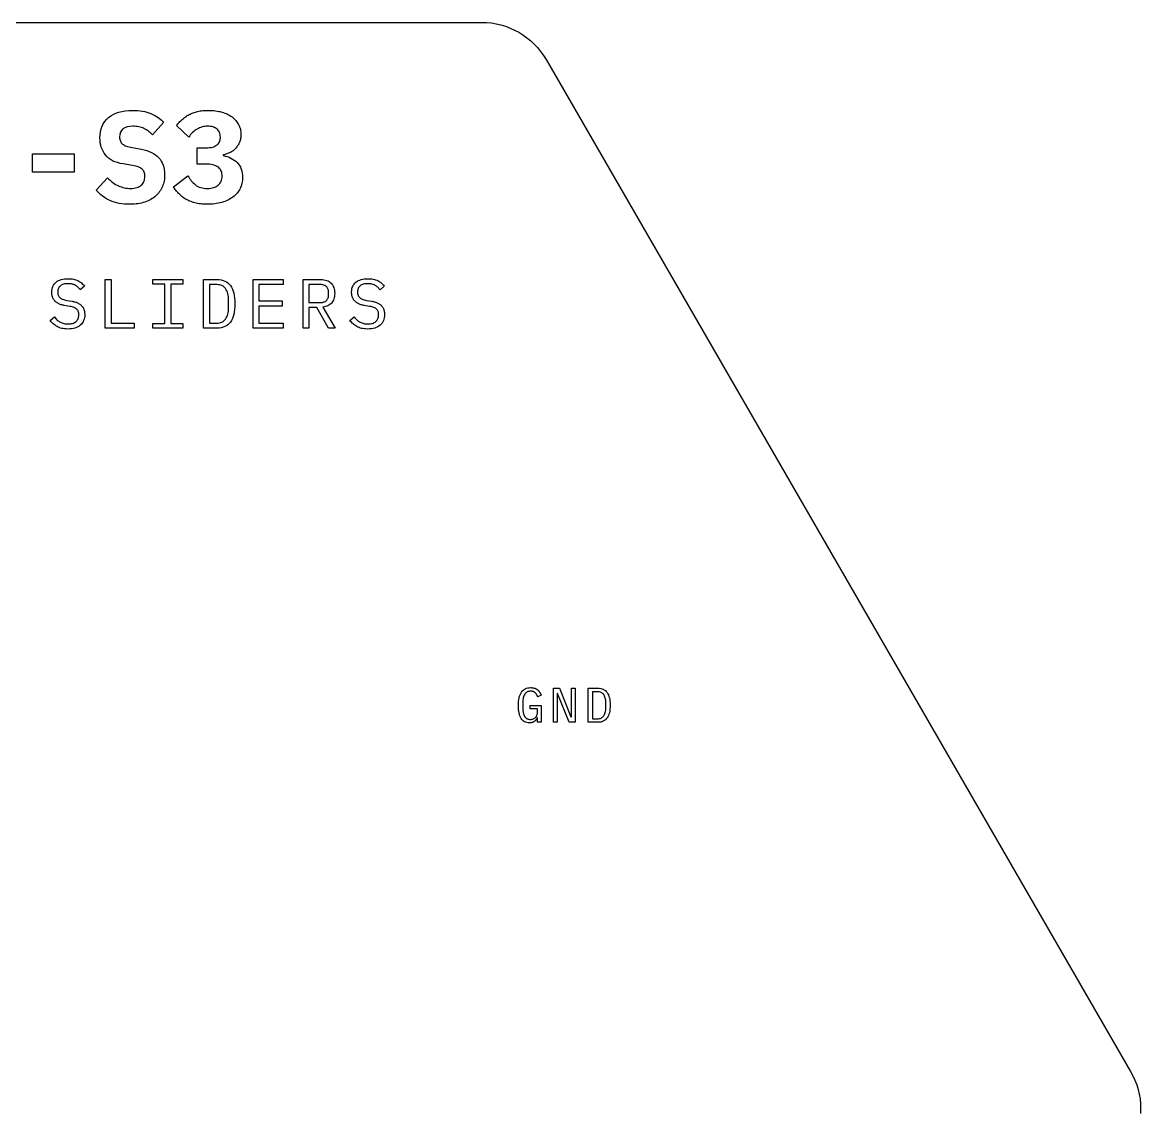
# Model space of a CAD drawing. Header units: metres. Extents: x 0 to 107, y 0 to 94.
# Drawn here: x 58.9 to 107.01, y 46.77 to 93.53 of the extents above; entities that cross this region are included whole.
import ezdxf

# ---------------------------------------------------------------- set-up
doc = ezdxf.new("R2010")
doc.units = ezdxf.units.M
doc.layers.add('ENGRAVE', color=7, linetype='Continuous')
doc.layers.add('OUTLINE', color=7, linetype='Continuous')

msp = doc.modelspace()

# ---------------------------------------------------------------- linework, layer by layer
at = {"layer": 'ENGRAVE'}
for points in [[(62.413, 85.999), (62.338, 86.052), (62.266, 86.11), (62.199, 86.17), (62.137, 86.235), (62.079, 86.303), (62.566, 86.841), (62.62, 86.784), (62.675, 86.731), (62.731, 86.681), (62.789, 86.636), (62.848, 86.595), (62.909, 86.557), (62.97, 86.523), (63.033, 86.493), (63.097, 86.467), (63.161, 86.444), (63.226, 86.425), (63.29, 86.409), (63.355, 86.397), (63.42, 86.388), (63.486, 86.383), (63.551, 86.381), (63.625, 86.383), (63.693, 86.39), (63.758, 86.4), (63.817, 86.415), (63.872, 86.434), (63.923, 86.457), (63.969, 86.484), (64.011, 86.516), (64.047, 86.551), (64.079, 86.59), (64.106, 86.633), (64.128, 86.68), (64.145, 86.73), (64.158, 86.784), (64.165, 86.841), (64.167, 86.902), (64.165, 86.952), (64.16, 86.999), (64.15, 87.043), (64.137, 87.084), (64.12, 87.122), (64.1, 87.156), (64.075, 87.188), (64.047, 87.216), (64.014, 87.241), (63.976, 87.265), (63.933, 87.287), (63.885, 87.307), (63.832, 87.325), (63.773, 87.341), (63.71, 87.355), (63.641, 87.367), (63.232, 87.434), (63.105, 87.46), (62.987, 87.492), (62.878, 87.531), (62.779, 87.576), (62.688, 87.628), (62.606, 87.687), (62.534, 87.752), (62.471, 87.823), (62.415, 87.9), (62.368, 87.981), (62.327, 88.067), (62.294, 88.156), (62.268, 88.249), (62.25, 88.347), (62.239, 88.448), (62.235, 88.554), (62.241, 88.692), (62.258, 88.821), (62.287, 88.943), (62.328, 89.056), (62.38, 89.162), (62.443, 89.259), (62.518, 89.349), (62.605, 89.431), (62.702, 89.503), (62.808, 89.567), (62.924, 89.62), (63.049, 89.664), (63.183, 89.698), (63.326, 89.722), (63.479, 89.737), (63.641, 89.741), (63.753, 89.739), (63.86, 89.733), (63.965, 89.722), (64.065, 89.706), (64.162, 89.687), (64.255, 89.663), (64.345, 89.634), (64.431, 89.601), (64.513, 89.565), (64.591, 89.525), (64.664, 89.482), (64.734, 89.436), (64.8, 89.387), (64.862, 89.335), (64.92, 89.279), (64.974, 89.221), (64.498, 88.689), (64.458, 88.731), (64.416, 88.771), (64.372, 88.808), (64.327, 88.843), (64.28, 88.876), (64.231, 88.906), (64.18, 88.934), (64.128, 88.96), (64.074, 88.983), (64.018, 89.003), (63.961, 89.02), (63.901, 89.034), (63.84, 89.044), (63.777, 89.052), (63.713, 89.057), (63.647, 89.058), (63.514, 89.051), (63.399, 89.029), (63.302, 88.993), (63.222, 88.942), (63.16, 88.877), (63.116, 88.797), (63.09, 88.702), (63.081, 88.593), (63.083, 88.545), (63.089, 88.499), (63.099, 88.456), (63.112, 88.417), (63.13, 88.381), (63.152, 88.348), (63.177, 88.318), (63.207, 88.291), (63.241, 88.267), (63.28, 88.244), (63.324, 88.222), (63.373, 88.203), (63.427, 88.185), (63.486, 88.168), (63.55, 88.153), (63.619, 88.14), (64.027, 88.067), (64.143, 88.043), (64.252, 88.013), (64.354, 87.977), (64.449, 87.935), (64.537, 87.888), (64.619, 87.834), (64.693, 87.774), (64.761, 87.709), (64.821, 87.637), (64.874, 87.559), (64.918, 87.476), (64.954, 87.387), (64.982, 87.291), (65.002, 87.19), (65.015, 87.083), (65.019, 86.969), (65.017, 86.901), (65.013, 86.835), (65.005, 86.769), (64.995, 86.705), (64.981, 86.643), (64.965, 86.581), (64.946, 86.521), (64.923, 86.463), (64.898, 86.405), (64.87, 86.35), (64.839, 86.297), (64.804, 86.246), (64.767, 86.196), (64.727, 86.149), (64.684, 86.103), (64.638, 86.059), (64.589, 86.018), (64.537, 85.979), (64.483, 85.942), (64.426, 85.907), (64.366, 85.875), (64.303, 85.846), (64.238, 85.818), (64.17, 85.793), (64.099, 85.771), (64.026, 85.752), (63.949, 85.735), (63.87, 85.722), (63.788, 85.712), (63.702, 85.704), (63.614, 85.7), (63.523, 85.698), (63.402, 85.701), (63.285, 85.708), (63.172, 85.721), (63.063, 85.739), (62.958, 85.762), (62.857, 85.79), (62.76, 85.823), (62.667, 85.861), (62.578, 85.903), (62.493, 85.949), (62.413, 85.999)], [(67.332, 88.317), (67.357, 88.352), (67.378, 88.389), (67.394, 88.428), (67.406, 88.468), (67.413, 88.51), (67.415, 88.554), (67.415, 88.593), (67.413, 88.645), (67.406, 88.694), (67.395, 88.741), (67.38, 88.784), (67.36, 88.825), (67.335, 88.864), (67.306, 88.899), (67.273, 88.932), (67.235, 88.962), (67.194, 88.987), (67.149, 89.009), (67.1, 89.027), (67.047, 89.04), (66.991, 89.05), (66.93, 89.056), (66.867, 89.058), (66.807, 89.056), (66.748, 89.051), (66.69, 89.041), (66.633, 89.028), (66.578, 89.011), (66.523, 88.99), (66.469, 88.966), (66.416, 88.938), (66.364, 88.906), (66.315, 88.871), (66.267, 88.833), (66.222, 88.791), (66.178, 88.747), (66.137, 88.699), (66.098, 88.648), (66.06, 88.593), (65.528, 89.086), (65.557, 89.122), (65.586, 89.157), (65.615, 89.192), (65.646, 89.225), (65.677, 89.258), (65.709, 89.29), (65.741, 89.322), (65.775, 89.352), (65.809, 89.382), (65.844, 89.41), (65.879, 89.438), (65.916, 89.464), (65.953, 89.49), (65.992, 89.514), (66.031, 89.537), (66.071, 89.559), (66.113, 89.58), (66.155, 89.6), (66.199, 89.619), (66.244, 89.636), (66.291, 89.653), (66.339, 89.668), (66.388, 89.681), (66.438, 89.694), (66.49, 89.705), (66.544, 89.715), (66.599, 89.723), (66.656, 89.729), (66.714, 89.735), (66.775, 89.738), (66.837, 89.741), (66.9, 89.741), (66.979, 89.74), (67.056, 89.737), (67.131, 89.731), (67.204, 89.723), (67.275, 89.713), (67.344, 89.7), (67.412, 89.686), (67.477, 89.669), (67.54, 89.649), (67.601, 89.628), (67.66, 89.605), (67.716, 89.58), (67.769, 89.552), (67.821, 89.523), (67.87, 89.492), (67.917, 89.459), (67.961, 89.423), (68.002, 89.387), (68.042, 89.348), (68.078, 89.308), (68.112, 89.266), (68.144, 89.223), (68.173, 89.178), (68.199, 89.131), (68.223, 89.083), (68.243, 89.033), (68.261, 88.982), (68.275, 88.929), (68.286, 88.875), (68.294, 88.82), (68.299, 88.763), (68.3, 88.705), (68.299, 88.66), (68.296, 88.615), (68.291, 88.571), (68.285, 88.529), (68.276, 88.487), (68.266, 88.447), (68.253, 88.408), (68.239, 88.369), (68.223, 88.332), (68.205, 88.296), (68.186, 88.261), (68.166, 88.228), (68.145, 88.196), (68.123, 88.165), (68.099, 88.135), (68.073, 88.106), (68.047, 88.079), (68.019, 88.053), (67.991, 88.028), (67.961, 88.005), (67.931, 87.983), (67.899, 87.962), (67.866, 87.942), (67.833, 87.924), (67.798, 87.907), (67.763, 87.892), (67.727, 87.878), (67.69, 87.865), (67.653, 87.853), (67.616, 87.843), (67.577, 87.834), (67.539, 87.826), (67.539, 87.793), (67.626, 87.774), (67.71, 87.751), (67.79, 87.722), (67.867, 87.687), (67.94, 87.647), (68.008, 87.601), (68.074, 87.55), (68.135, 87.493), (68.191, 87.431), (68.239, 87.364), (68.28, 87.291), (68.313, 87.214), (68.339, 87.131), (68.358, 87.043), (68.369, 86.95), (68.373, 86.852), (68.371, 86.787), (68.366, 86.723), (68.358, 86.661), (68.346, 86.601), (68.33, 86.542), (68.312, 86.485), (68.289, 86.43), (68.264, 86.376), (68.235, 86.324), (68.204, 86.273), (68.169, 86.225), (68.132, 86.178), (68.092, 86.134), (68.05, 86.091), (68.004, 86.051), (67.956, 86.012), (67.905, 85.975), (67.851, 85.941), (67.795, 85.908), (67.736, 85.878), (67.674, 85.85), (67.61, 85.824), (67.544, 85.801), (67.474, 85.779), (67.402, 85.76), (67.329, 85.744), (67.253, 85.73), (67.175, 85.718), (67.096, 85.71), (67.014, 85.703), (66.93, 85.699), (66.844, 85.698), (66.771, 85.699), (66.7, 85.702), (66.631, 85.707), (66.565, 85.714), (66.501, 85.722), (66.438, 85.733), (66.378, 85.745), (66.321, 85.76), (66.265, 85.776), (66.21, 85.793), (66.158, 85.812), (66.107, 85.832), (66.058, 85.853), (66.01, 85.876), (65.964, 85.9), (65.92, 85.925), (65.878, 85.951), (65.836, 85.979), (65.797, 86.007), (65.758, 86.037), (65.722, 86.068), (65.687, 86.099), (65.653, 86.132), (65.621, 86.166), (65.59, 86.2), (65.559, 86.235), (65.53, 86.27), (65.502, 86.305), (65.475, 86.341), (65.449, 86.376), (65.424, 86.412), (65.399, 86.449), (66.021, 86.93), (66.054, 86.871), (66.089, 86.815), (66.127, 86.762), (66.166, 86.711), (66.207, 86.663), (66.25, 86.618), (66.296, 86.575), (66.343, 86.535), (66.393, 86.499), (66.448, 86.468), (66.506, 86.442), (66.569, 86.42), (66.636, 86.403), (66.707, 86.391), (66.782, 86.384), (66.861, 86.381), (66.934, 86.384), (67.003, 86.39), (67.068, 86.401), (67.128, 86.416), (67.184, 86.436), (67.236, 86.46), (67.283, 86.489), (67.326, 86.521), (67.364, 86.558), (67.397, 86.598), (67.425, 86.641), (67.448, 86.688), (67.465, 86.738), (67.478, 86.791), (67.486, 86.848), (67.488, 86.908), (67.488, 86.947), (67.485, 87.005), (67.477, 87.06), (67.462, 87.111), (67.442, 87.158), (67.416, 87.201), (67.384, 87.24), (67.347, 87.276), (67.303, 87.308), (67.255, 87.336), (67.202, 87.361), (67.144, 87.382), (67.082, 87.398), (67.015, 87.412), (66.944, 87.421), (66.868, 87.427), (66.788, 87.429), (66.424, 87.429), (66.424, 88.129), (66.794, 88.129), (66.872, 88.13), (66.945, 88.136), (67.013, 88.146), (67.074, 88.159), (67.131, 88.177), (67.182, 88.198), (67.227, 88.223), (67.267, 88.252), (67.302, 88.283), (67.332, 88.317)], [(61.121, 87.871), (61.121, 87.076), (59.329, 87.076), (59.329, 87.871), (61.121, 87.871)], [(60.261, 80.519), (60.223, 80.551), (60.187, 80.585), (60.152, 80.621), (60.12, 80.659), (60.09, 80.698), (60.273, 80.848), (60.304, 80.811), (60.335, 80.777), (60.367, 80.745), (60.399, 80.715), (60.432, 80.688), (60.465, 80.663), (60.499, 80.64), (60.532, 80.62), (60.567, 80.603), (60.604, 80.588), (60.642, 80.575), (60.682, 80.564), (60.724, 80.556), (60.767, 80.55), (60.812, 80.547), (60.858, 80.545), (60.913, 80.547), (60.965, 80.552), (61.014, 80.56), (61.059, 80.572), (61.101, 80.586), (61.139, 80.604), (61.174, 80.626), (61.206, 80.65), (61.234, 80.678), (61.258, 80.708), (61.279, 80.741), (61.296, 80.776), (61.309, 80.814), (61.318, 80.855), (61.324, 80.898), (61.326, 80.944), (61.325, 80.982), (61.321, 81.017), (61.314, 81.05), (61.304, 81.08), (61.292, 81.109), (61.277, 81.136), (61.259, 81.16), (61.239, 81.183), (61.215, 81.203), (61.187, 81.223), (61.156, 81.24), (61.12, 81.256), (61.08, 81.27), (61.036, 81.283), (60.988, 81.295), (60.936, 81.304), (60.702, 81.343), (60.664, 81.351), (60.629, 81.359), (60.594, 81.367), (60.561, 81.377), (60.53, 81.388), (60.5, 81.399), (60.472, 81.411), (60.445, 81.424), (60.42, 81.438), (60.396, 81.453), (60.374, 81.468), (60.352, 81.484), (60.332, 81.501), (60.313, 81.518), (60.295, 81.536), (60.279, 81.555), (60.264, 81.574), (60.25, 81.594), (60.237, 81.614), (60.225, 81.635), (60.214, 81.656), (60.205, 81.678), (60.196, 81.7), (60.189, 81.723), (60.183, 81.746), (60.177, 81.769), (60.173, 81.793), (60.169, 81.816), (60.166, 81.84), (60.164, 81.864), (60.162, 81.889), (60.162, 81.913), (60.165, 81.983), (60.174, 82.049), (60.189, 82.11), (60.209, 82.166), (60.236, 82.218), (60.268, 82.266), (60.307, 82.309), (60.351, 82.348), (60.4, 82.383), (60.454, 82.413), (60.511, 82.438), (60.573, 82.459), (60.639, 82.475), (60.709, 82.486), (60.783, 82.493), (60.861, 82.495), (60.923, 82.494), (60.982, 82.49), (61.039, 82.484), (61.093, 82.474), (61.145, 82.463), (61.194, 82.448), (61.241, 82.431), (61.285, 82.411), (61.328, 82.389), (61.367, 82.365), (61.405, 82.339), (61.441, 82.31), (61.475, 82.279), (61.506, 82.247), (61.536, 82.212), (61.563, 82.174), (61.386, 82.021), (61.364, 82.049), (61.34, 82.076), (61.316, 82.101), (61.29, 82.125), (61.263, 82.147), (61.235, 82.169), (61.206, 82.189), (61.176, 82.207), (61.144, 82.224), (61.11, 82.239), (61.074, 82.251), (61.035, 82.261), (60.994, 82.269), (60.951, 82.275), (60.906, 82.278), (60.858, 82.279), (60.806, 82.278), (60.758, 82.274), (60.712, 82.267), (60.67, 82.257), (60.63, 82.244), (60.594, 82.229), (60.561, 82.21), (60.531, 82.189), (60.504, 82.165), (60.481, 82.139), (60.461, 82.109), (60.445, 82.077), (60.433, 82.042), (60.424, 82.004), (60.419, 81.963), (60.417, 81.919), (60.418, 81.885), (60.422, 81.852), (60.429, 81.821), (60.438, 81.791), (60.45, 81.764), (60.465, 81.737), (60.482, 81.713), (60.502, 81.69), (60.526, 81.669), (60.554, 81.649), (60.586, 81.63), (60.622, 81.614), (60.663, 81.599), (60.707, 81.585), (60.757, 81.573), (60.81, 81.562), (61.035, 81.523), (61.072, 81.516), (61.108, 81.508), (61.143, 81.499), (61.176, 81.49), (61.207, 81.479), (61.237, 81.468), (61.266, 81.455), (61.293, 81.442), (61.319, 81.429), (61.343, 81.414), (61.366, 81.399), (61.388, 81.383), (61.408, 81.367), (61.428, 81.35), (61.446, 81.332), (61.462, 81.313), (61.478, 81.294), (61.492, 81.275), (61.506, 81.255), (61.518, 81.234), (61.528, 81.213), (61.538, 81.191), (61.547, 81.168), (61.554, 81.145), (61.56, 81.122), (61.566, 81.098), (61.57, 81.074), (61.574, 81.05), (61.577, 81.026), (61.579, 81.001), (61.581, 80.976), (61.581, 80.95), (61.578, 80.88), (61.569, 80.813), (61.554, 80.75), (61.533, 80.691), (61.507, 80.636), (61.474, 80.585), (61.435, 80.538), (61.39, 80.494), (61.34, 80.456), (61.285, 80.422), (61.225, 80.394), (61.16, 80.371), (61.09, 80.353), (61.014, 80.34), (60.934, 80.332), (60.849, 80.329), (60.78, 80.331), (60.714, 80.336), (60.652, 80.344), (60.592, 80.355), (60.536, 80.37), (60.483, 80.388), (60.434, 80.409), (60.387, 80.433), (60.343, 80.46), (60.301, 80.488), (60.261, 80.519)], [(63.71, 80.365), (62.465, 80.365), (62.465, 82.459), (62.717, 82.459), (62.717, 80.584), (63.71, 80.584), (63.71, 80.365)], [(65.803, 80.365), (64.507, 80.365), (64.507, 80.566), (65.029, 80.566), (65.029, 82.258), (64.507, 82.258), (64.507, 82.459), (65.803, 82.459), (65.803, 82.258), (65.281, 82.258), (65.281, 80.566), (65.803, 80.566), (65.803, 80.365)], [(67.931, 82.047), (67.963, 81.962), (67.99, 81.868), (68.01, 81.766), (68.025, 81.656), (68.034, 81.538), (68.037, 81.412), (68.034, 81.287), (68.025, 81.169), (68.01, 81.059), (67.99, 80.957), (67.963, 80.863), (67.931, 80.777), (67.892, 80.699), (67.848, 80.629), (67.798, 80.567), (67.741, 80.514), (67.679, 80.468), (67.61, 80.431), (67.536, 80.402), (67.455, 80.382), (67.368, 80.369), (67.275, 80.365), (66.69, 80.365), (66.69, 82.459), (67.275, 82.459), (67.368, 82.455), (67.455, 82.443), (67.536, 82.422), (67.61, 82.393), (67.679, 82.356), (67.741, 82.311), (67.798, 82.257), (67.848, 82.195), (67.892, 82.125), (67.931, 82.047)], [(70.115, 80.365), (68.825, 80.365), (68.825, 82.459), (70.115, 82.459), (70.115, 82.24), (69.077, 82.24), (69.077, 81.535), (70.079, 81.535), (70.079, 81.316), (69.077, 81.316), (69.077, 80.584), (70.115, 80.584), (70.115, 80.365)], [(72.248, 82.213), (72.274, 82.163), (72.296, 82.11), (72.312, 82.052), (72.324, 81.991), (72.332, 81.926), (72.334, 81.856), (72.332, 81.794), (72.326, 81.735), (72.315, 81.679), (72.301, 81.627), (72.282, 81.577), (72.26, 81.531), (72.233, 81.488), (72.202, 81.448), (72.167, 81.412), (72.128, 81.38), (72.086, 81.352), (72.04, 81.328), (71.99, 81.308), (71.936, 81.291), (71.879, 81.279), (71.818, 81.271), (72.352, 80.365), (72.07, 80.365), (71.56, 81.259), (71.227, 81.259), (71.227, 80.365), (70.975, 80.365), (70.975, 82.459), (71.737, 82.459), (71.808, 82.457), (71.874, 82.449), (71.936, 82.437), (71.993, 82.42), (72.047, 82.397), (72.096, 82.37), (72.141, 82.338), (72.181, 82.3), (72.217, 82.259), (72.248, 82.213)], [(73.161, 80.519), (73.123, 80.551), (73.087, 80.585), (73.052, 80.621), (73.02, 80.659), (72.99, 80.698), (73.173, 80.848), (73.204, 80.811), (73.235, 80.777), (73.267, 80.745), (73.299, 80.715), (73.332, 80.688), (73.365, 80.663), (73.399, 80.64), (73.432, 80.62), (73.467, 80.603), (73.504, 80.588), (73.542, 80.575), (73.582, 80.564), (73.624, 80.556), (73.667, 80.55), (73.712, 80.547), (73.758, 80.545), (73.813, 80.547), (73.865, 80.552), (73.914, 80.56), (73.959, 80.572), (74.001, 80.586), (74.039, 80.604), (74.074, 80.626), (74.106, 80.65), (74.134, 80.678), (74.158, 80.708), (74.179, 80.741), (74.196, 80.776), (74.209, 80.814), (74.218, 80.855), (74.224, 80.898), (74.226, 80.944), (74.225, 80.982), (74.221, 81.017), (74.214, 81.05), (74.204, 81.08), (74.192, 81.109), (74.177, 81.136), (74.159, 81.16), (74.139, 81.183), (74.115, 81.203), (74.087, 81.223), (74.056, 81.24), (74.02, 81.256), (73.98, 81.27), (73.936, 81.283), (73.888, 81.295), (73.836, 81.304), (73.602, 81.343), (73.564, 81.351), (73.529, 81.359), (73.494, 81.367), (73.461, 81.377), (73.43, 81.388), (73.4, 81.399), (73.372, 81.411), (73.345, 81.424), (73.32, 81.438), (73.296, 81.453), (73.274, 81.468), (73.252, 81.484), (73.232, 81.501), (73.213, 81.518), (73.195, 81.536), (73.179, 81.555), (73.164, 81.574), (73.15, 81.594), (73.137, 81.614), (73.125, 81.635), (73.114, 81.656), (73.105, 81.678), (73.096, 81.7), (73.089, 81.723), (73.083, 81.746), (73.077, 81.769), (73.073, 81.793), (73.069, 81.816), (73.066, 81.84), (73.064, 81.864), (73.062, 81.889), (73.062, 81.913), (73.065, 81.983), (73.074, 82.049), (73.089, 82.11), (73.109, 82.166), (73.136, 82.218), (73.168, 82.266), (73.207, 82.309), (73.251, 82.348), (73.3, 82.383), (73.354, 82.413), (73.411, 82.438), (73.473, 82.459), (73.539, 82.475), (73.609, 82.486), (73.683, 82.493), (73.761, 82.495), (73.823, 82.494), (73.882, 82.49), (73.939, 82.484), (73.993, 82.474), (74.045, 82.463), (74.094, 82.448), (74.141, 82.431), (74.185, 82.411), (74.228, 82.389), (74.267, 82.365), (74.305, 82.339), (74.341, 82.31), (74.375, 82.279), (74.406, 82.247), (74.436, 82.212), (74.463, 82.174), (74.286, 82.021), (74.264, 82.049), (74.24, 82.076), (74.216, 82.101), (74.19, 82.125), (74.163, 82.147), (74.135, 82.169), (74.106, 82.189), (74.076, 82.207), (74.044, 82.224), (74.01, 82.239), (73.974, 82.251), (73.935, 82.261), (73.894, 82.269), (73.851, 82.275), (73.806, 82.278), (73.758, 82.279), (73.706, 82.278), (73.658, 82.274), (73.612, 82.267), (73.57, 82.257), (73.53, 82.244), (73.494, 82.229), (73.461, 82.21), (73.431, 82.189), (73.404, 82.165), (73.381, 82.139), (73.361, 82.109), (73.345, 82.077), (73.333, 82.042), (73.324, 82.004), (73.319, 81.963), (73.317, 81.919), (73.318, 81.885), (73.322, 81.852), (73.329, 81.821), (73.338, 81.791), (73.35, 81.764), (73.365, 81.737), (73.382, 81.713), (73.402, 81.69), (73.426, 81.669), (73.454, 81.649), (73.486, 81.63), (73.522, 81.614), (73.563, 81.599), (73.607, 81.585), (73.657, 81.573), (73.71, 81.562), (73.935, 81.523), (73.972, 81.516), (74.008, 81.508), (74.043, 81.499), (74.076, 81.49), (74.107, 81.479), (74.137, 81.468), (74.166, 81.455), (74.193, 81.442), (74.219, 81.429), (74.243, 81.414), (74.266, 81.399), (74.288, 81.383), (74.308, 81.367), (74.328, 81.35), (74.346, 81.332), (74.362, 81.313), (74.378, 81.294), (74.392, 81.275), (74.406, 81.255), (74.418, 81.234), (74.428, 81.213), (74.438, 81.191), (74.447, 81.168), (74.454, 81.145), (74.46, 81.122), (74.466, 81.098), (74.47, 81.074), (74.474, 81.05), (74.477, 81.026), (74.479, 81.001), (74.481, 80.976), (74.481, 80.95), (74.478, 80.88), (74.469, 80.813), (74.454, 80.75), (74.433, 80.691), (74.407, 80.636), (74.374, 80.585), (74.335, 80.538), (74.29, 80.494), (74.24, 80.456), (74.185, 80.422), (74.125, 80.394), (74.06, 80.371), (73.99, 80.353), (73.914, 80.34), (73.834, 80.332), (73.749, 80.329), (73.68, 80.331), (73.614, 80.336), (73.552, 80.344), (73.492, 80.355), (73.436, 80.37), (73.383, 80.388), (73.334, 80.409), (73.287, 80.433), (73.243, 80.46), (73.201, 80.488), (73.161, 80.519)], [(67.72, 80.909), (67.738, 80.968), (67.752, 81.032), (67.762, 81.1), (67.768, 81.173), (67.77, 81.25), (67.77, 81.574), (67.768, 81.652), (67.762, 81.724), (67.752, 81.793), (67.738, 81.856), (67.72, 81.916), (67.698, 81.97), (67.672, 82.021), (67.642, 82.066), (67.609, 82.107), (67.571, 82.142), (67.529, 82.172), (67.484, 82.197), (67.434, 82.216), (67.381, 82.229), (67.324, 82.238), (67.263, 82.24), (66.942, 82.24), (66.942, 80.584), (67.263, 80.584), (67.324, 80.587), (67.381, 80.595), (67.434, 80.609), (67.484, 80.628), (67.529, 80.652), (67.571, 80.682), (67.609, 80.718), (67.642, 80.758), (67.672, 80.804), (67.698, 80.854), (67.72, 80.909)], [(72.055, 81.678), (72.061, 81.709), (72.066, 81.743), (72.067, 81.778), (72.067, 81.934), (72.066, 81.97), (72.061, 82.004), (72.055, 82.035), (72.045, 82.064), (72.032, 82.092), (72.017, 82.117), (71.999, 82.14), (71.978, 82.161), (71.955, 82.18), (71.93, 82.196), (71.902, 82.209), (71.872, 82.22), (71.84, 82.229), (71.806, 82.235), (71.77, 82.239), (71.731, 82.24), (71.227, 82.24), (71.227, 81.472), (71.731, 81.472), (71.77, 81.474), (71.806, 81.477), (71.84, 81.484), (71.872, 81.492), (71.902, 81.503), (71.93, 81.517), (71.955, 81.533), (71.978, 81.552), (71.999, 81.573), (72.017, 81.596), (72.032, 81.621), (72.045, 81.648), (72.055, 81.678)], [(81.014, 63.532), (81.008, 63.521), (81.001, 63.511), (80.995, 63.502), (80.988, 63.492), (80.981, 63.483), (80.973, 63.474), (80.965, 63.465), (80.956, 63.457), (80.947, 63.449), (80.937, 63.441), (80.927, 63.434), (80.917, 63.427), (80.906, 63.42), (80.895, 63.414), (80.883, 63.408), (80.87, 63.402), (80.857, 63.397), (80.844, 63.392), (80.83, 63.387), (80.815, 63.383), (80.8, 63.38), (80.784, 63.378), (80.767, 63.376), (80.75, 63.374), (80.732, 63.373), (80.714, 63.373), (80.656, 63.376), (80.602, 63.385), (80.551, 63.4), (80.505, 63.421), (80.462, 63.448), (80.424, 63.482), (80.389, 63.521), (80.358, 63.566), (80.33, 63.617), (80.307, 63.673), (80.287, 63.735), (80.27, 63.801), (80.258, 63.873), (80.248, 63.95), (80.243, 64.033), (80.241, 64.12), (80.243, 64.212), (80.249, 64.298), (80.259, 64.378), (80.273, 64.453), (80.291, 64.522), (80.313, 64.585), (80.339, 64.642), (80.369, 64.694), (80.404, 64.74), (80.442, 64.779), (80.485, 64.813), (80.532, 64.84), (80.584, 64.862), (80.639, 64.877), (80.7, 64.886), (80.764, 64.889), (80.789, 64.889), (80.814, 64.887), (80.837, 64.885), (80.86, 64.882), (80.882, 64.878), (80.903, 64.874), (80.923, 64.868), (80.943, 64.862), (80.961, 64.855), (80.979, 64.847), (80.996, 64.839), (81.013, 64.83), (81.029, 64.82), (81.044, 64.81), (81.058, 64.8), (81.072, 64.788), (81.085, 64.777), (81.097, 64.764), (81.109, 64.752), (81.121, 64.739), (81.132, 64.726), (81.142, 64.712), (81.152, 64.699), (81.161, 64.684), (81.17, 64.67), (81.178, 64.655), (81.186, 64.641), (81.194, 64.626), (81.201, 64.612), (81.207, 64.597), (81.214, 64.582), (81.22, 64.568), (81.069, 64.498), (81.064, 64.51), (81.059, 64.522), (81.054, 64.534), (81.048, 64.545), (81.043, 64.557), (81.037, 64.568), (81.032, 64.579), (81.026, 64.59), (81.019, 64.6), (81.013, 64.611), (81.006, 64.621), (80.999, 64.63), (80.991, 64.64), (80.983, 64.648), (80.975, 64.657), (80.967, 64.665), (80.958, 64.673), (80.949, 64.681), (80.939, 64.688), (80.929, 64.695), (80.918, 64.701), (80.907, 64.707), (80.896, 64.712), (80.884, 64.717), (80.871, 64.721), (80.859, 64.725), (80.845, 64.728), (80.831, 64.731), (80.817, 64.733), (80.802, 64.735), (80.786, 64.735), (80.77, 64.736), (80.728, 64.734), (80.688, 64.727), (80.651, 64.717), (80.617, 64.703), (80.586, 64.684), (80.558, 64.661), (80.533, 64.634), (80.511, 64.603), (80.492, 64.569), (80.475, 64.532), (80.461, 64.492), (80.449, 64.449), (80.44, 64.404), (80.433, 64.355), (80.429, 64.304), (80.428, 64.251), (80.428, 64.024), (80.428, 63.996), (80.429, 63.969), (80.43, 63.943), (80.432, 63.918), (80.435, 63.893), (80.438, 63.868), (80.441, 63.844), (80.445, 63.821), (80.449, 63.799), (80.455, 63.777), (80.461, 63.756), (80.467, 63.736), (80.475, 63.716), (80.483, 63.698), (80.491, 63.68), (80.501, 63.663), (80.511, 63.646), (80.521, 63.631), (80.533, 63.617), (80.545, 63.603), (80.558, 63.591), (80.572, 63.579), (80.586, 63.568), (80.601, 63.559), (80.617, 63.55), (80.634, 63.543), (80.652, 63.536), (80.67, 63.531), (80.69, 63.527), (80.71, 63.524), (80.731, 63.523), (80.754, 63.522), (80.788, 63.523), (80.821, 63.527), (80.852, 63.534), (80.881, 63.543), (80.908, 63.556), (80.932, 63.57), (80.955, 63.588), (80.976, 63.608), (80.995, 63.63), (81.011, 63.654), (81.025, 63.68), (81.036, 63.707), (81.045, 63.735), (81.051, 63.766), (81.055, 63.797), (81.056, 63.831), (81.056, 63.982), (80.747, 63.982), (80.747, 64.123), (81.22, 64.123), (81.22, 63.398), (81.056, 63.398), (81.056, 63.593), (81.046, 63.593), (81.041, 63.583), (81.036, 63.572), (81.03, 63.562), (81.025, 63.552), (81.019, 63.542), (81.014, 63.532)], [(82.676, 64.864), (82.676, 63.398), (82.426, 63.398), (81.926, 64.633), (81.911, 64.633), (81.911, 63.398), (81.752, 63.398), (81.752, 64.864), (82.002, 64.864), (82.501, 63.629), (82.516, 63.629), (82.516, 64.864), (82.676, 64.864)], [(84.085, 64.63), (84.112, 64.576), (84.134, 64.515), (84.153, 64.45), (84.167, 64.378), (84.178, 64.301), (84.184, 64.219), (84.186, 64.131), (84.184, 64.043), (84.178, 63.96), (84.167, 63.884), (84.153, 63.812), (84.134, 63.747), (84.112, 63.686), (84.085, 63.632), (84.054, 63.583), (84.019, 63.54), (83.979, 63.502), (83.935, 63.47), (83.887, 63.444), (83.835, 63.424), (83.778, 63.41), (83.718, 63.401), (83.653, 63.398), (83.243, 63.398), (83.243, 64.864), (83.653, 64.864), (83.718, 64.861), (83.778, 64.852), (83.835, 64.838), (83.887, 64.818), (83.935, 64.792), (83.979, 64.76), (84.019, 64.722), (84.054, 64.679), (84.085, 64.63)], [(83.949, 63.74), (83.964, 63.779), (83.977, 63.82), (83.987, 63.865), (83.994, 63.913), (83.998, 63.963), (83.999, 64.018), (83.999, 64.244), (83.998, 64.298), (83.994, 64.349), (83.987, 64.397), (83.977, 64.442), (83.964, 64.483), (83.949, 64.522), (83.931, 64.557), (83.91, 64.589), (83.886, 64.617), (83.86, 64.642), (83.831, 64.663), (83.799, 64.68), (83.764, 64.693), (83.727, 64.703), (83.687, 64.709), (83.644, 64.711), (83.42, 64.711), (83.42, 63.551), (83.644, 63.551), (83.687, 63.553), (83.727, 63.559), (83.764, 63.568), (83.799, 63.582), (83.831, 63.599), (83.86, 63.62), (83.886, 63.645), (83.91, 63.673), (83.931, 63.705), (83.949, 63.74)]]:
    msp.add_lwpolyline(points, close=True, dxfattribs=at)
at = {"layer": 'OUTLINE'}
msp.add_lwpolyline([(28.352, 93.531), (78.657, 93.531), (78.867, 93.524), (79.075, 93.503), (79.282, 93.469), (79.486, 93.422), (79.686, 93.361), (79.882, 93.287), (80.073, 93.201), (80.257, 93.102), (80.435, 92.991), (80.605, 92.869), (80.767, 92.737), (80.92, 92.593), (81.063, 92.441), (81.196, 92.279), (81.318, 92.109), (81.429, 91.931), (106.581, 48.365), (106.581, 48.365), (106.68, 48.181), (106.766, 47.99), (106.84, 47.794), (106.901, 47.594), (106.948, 47.39), (106.983, 47.183), (107.003, 46.975), (107.01, 46.765), (107.003, 46.556)], dxfattribs=at)

doc.saveas('drawing.dxf')
